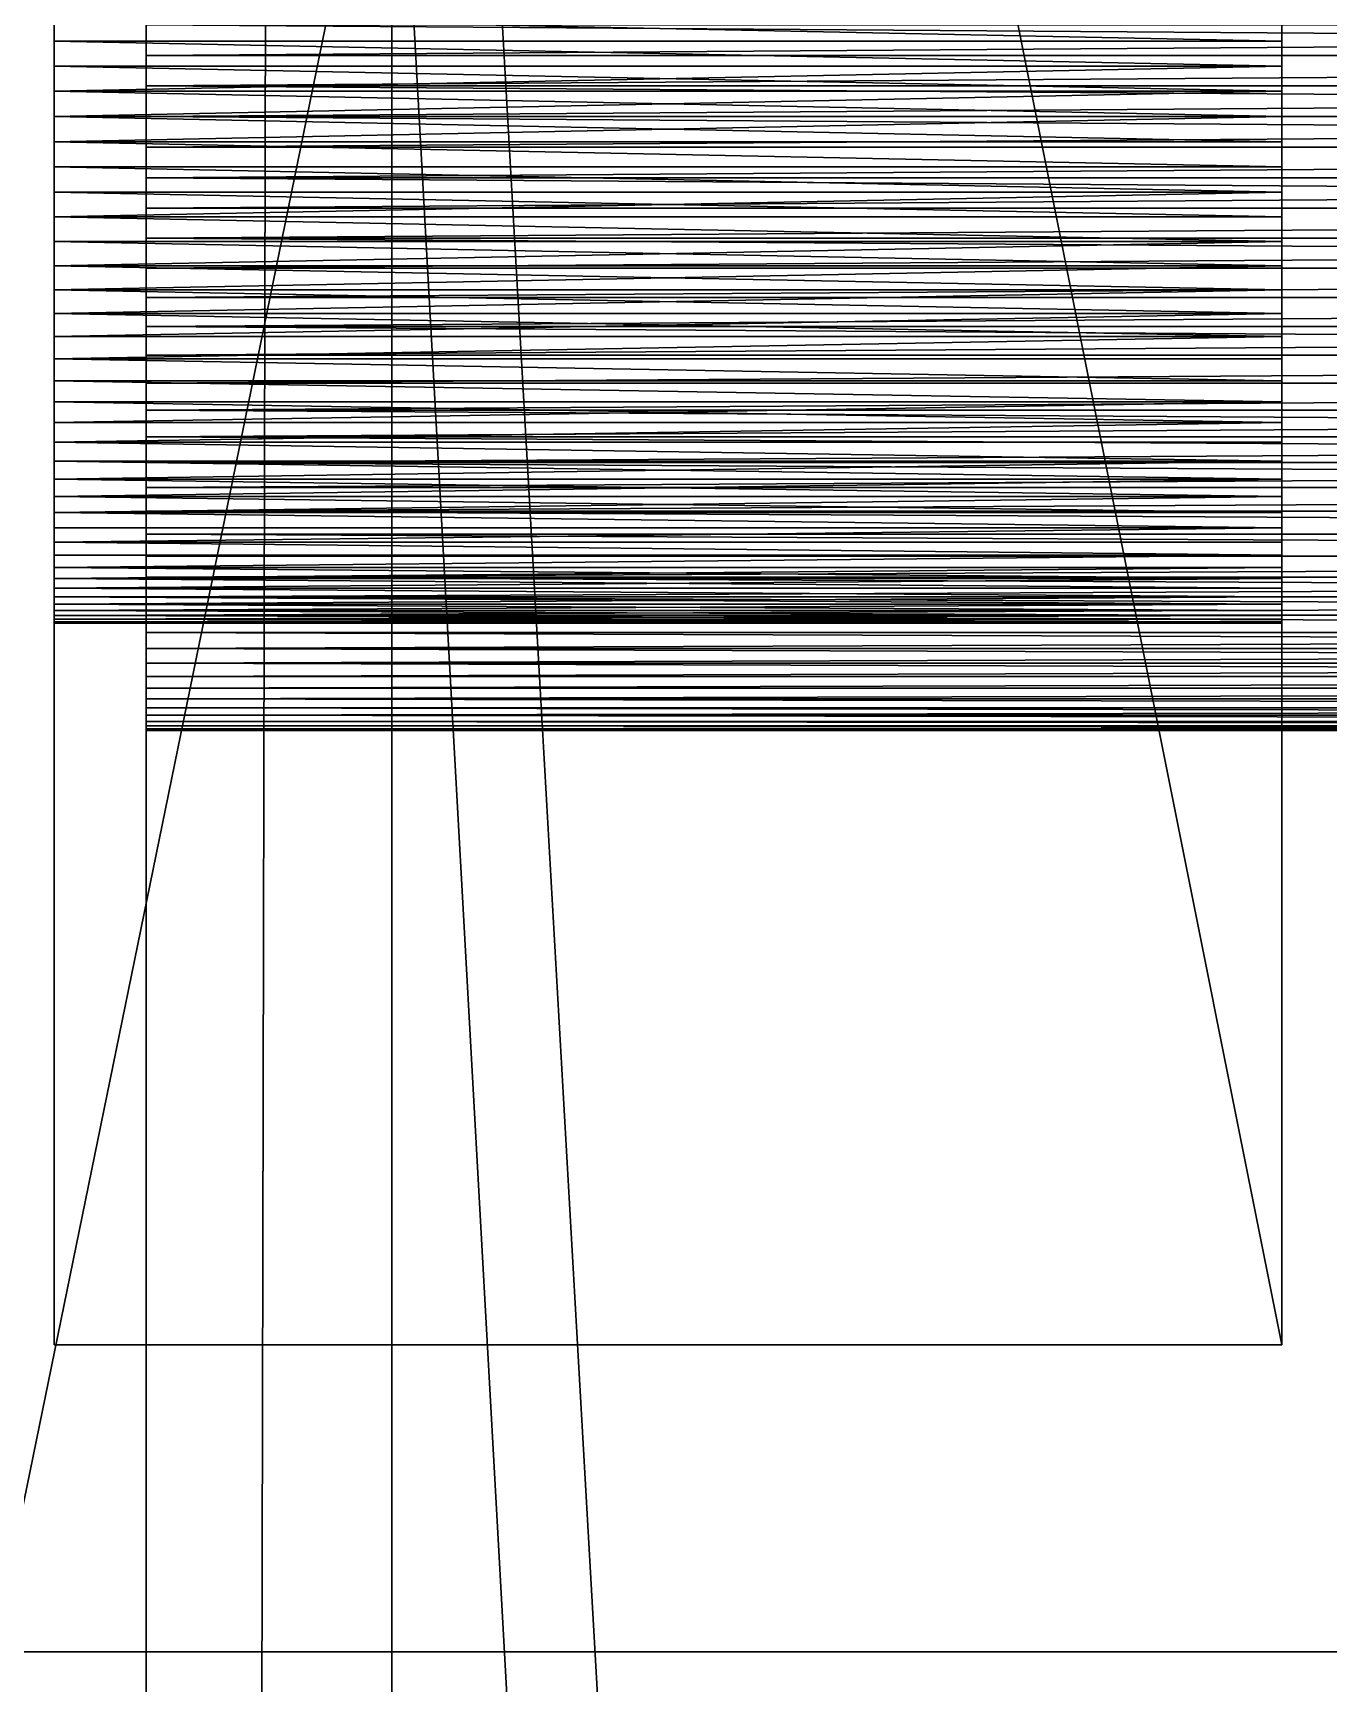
# Model space of a CAD drawing. Header units: millimetres. Extents: x 0 to 520, y -2 to 382.
# Drawn here: x 9.63 to 13.85, y 178.9 to 184.27 of the extents above; entities that cross this region are included whole.
import ezdxf

# ---------------------------------------------------------------- set-up
doc = ezdxf.new("R2010")
doc.units = ezdxf.units.MM

msp = doc.modelspace()

# ---------------------------------------------------------------- linework, layer by layer
at = {"layer": 'BRASS', "color": 52}
for points in [[(0, 380, 98), (10, 10, 98), (10, 370, 98)], [(0, 380, 98), (0, 0, 98), (10, 10, 98)], [(20.5, 20.5, 90), (0, 380, 90), (20.5, 359.5, 90)], [(0, 0, 90), (0, 380, 90), (20.5, 20.5, 90)], [(10, 10, 98), (10, 10, 102.2), (10, 370, 98)], [(10, 370, 98), (10, 10, 102.2), (10, 370, 102.2)], [(10, 370, 102.2), (10, 10, 102.2), (10.8, 369.2, 102.2)], [(10.8, 369.2, 102.2), (10, 10, 102.2), (10.8, 10.8, 102.2)], [(10.8, 10.8, 102.2), (10.8, 10.8, 103), (10.8, 369.2, 102.2)], [(10.8, 369.2, 102.2), (10.8, 10.8, 103), (10.8, 369.2, 103)], [(509.2, 369.2, 103), (10.8, 369.2, 103), (10.8, 10.8, 103)], [(509.2, 369.2, 103), (10.8, 10.8, 103), (509.2, 10.8, 103)], [(9.7, 200, 69), (9.7, 180, 69), (9.7, 195.6731, 70.3827)], [(9.7, 195.1396, 73.4079), (9.7, 180, 85), (9.7, 200, 85)], [(9.7, 200, 85), (9.7, 180, 85), (13.7, 180, 85)], [(13.7, 200, 85), (9.7, 200, 85), (13.7, 180, 85)], [(9.7, 180, 69), (9.7, 200, 69), (13.7, 180, 69)], [(9.7, 200, 69), (13.7, 200, 69), (13.7, 180, 69)], [(13.7, 180, 69), (13.7, 200, 69), (13.7, 195.6731, 70.3827)], [(13.7, 180, 85), (13.7, 195.1396, 73.4079), (13.7, 200, 85)], [(9.7, 195.6731, 70.3827), (9.7, 180, 69), (9.7, 184.3269, 70.3827)], [(13.7, 180, 69), (13.7, 195.6731, 70.3827), (13.7, 184.3269, 70.3827)], [(9.7, 184.8604, 73.4079), (9.7, 180, 85), (9.7, 195.1396, 73.4079)], [(13.7, 180, 85), (13.7, 184.8604, 73.4079), (13.7, 195.1396, 73.4079)], [(9.7, 184.7891, 73.4491), (9.7, 180, 85), (9.7, 184.8604, 73.4079)], [(13.7, 180, 85), (13.7, 184.7891, 73.4491), (13.7, 184.8604, 73.4079)], [(9.7, 184.7159, 73.4866), (9.7, 180, 85), (9.7, 184.7891, 73.4491)], [(13.7, 180, 85), (13.7, 184.7159, 73.4866), (13.7, 184.7891, 73.4491)], [(9.7, 184.6409, 73.5204), (9.7, 180, 85), (9.7, 184.7159, 73.4866)], [(13.7, 180, 85), (13.7, 184.6409, 73.5204), (13.7, 184.7159, 73.4866)], [(9.7, 184.5643, 73.5505), (9.7, 180, 85), (9.7, 184.6409, 73.5204)], [(13.7, 180, 85), (13.7, 184.5643, 73.5505), (13.7, 184.6409, 73.5204)], [(9.7, 184.4863, 73.5767), (9.7, 180, 85), (9.7, 184.5643, 73.5505)], [(13.7, 180, 85), (13.7, 184.4863, 73.5767), (13.7, 184.5643, 73.5505)], [(9.7, 184.4071, 73.599), (9.7, 180, 85), (9.7, 184.4863, 73.5767)], [(13.7, 180, 85), (13.7, 184.4071, 73.599), (13.7, 184.4863, 73.5767)], [(9.7, 184.3269, 73.6173), (9.7, 180, 85), (9.7, 184.4071, 73.599)], [(13.7, 180, 85), (13.7, 184.3269, 73.6173), (13.7, 184.4071, 73.599)], [(9.7, 184.3269, 70.3827), (9.7, 180, 69), (9.7, 184.2459, 70.3684)], [(9.7, 184.2459, 73.6316), (9.7, 180, 85), (9.7, 184.3269, 73.6173)], [(9.7, 184.2459, 70.3684), (13.7, 184.2459, 70.3684), (9.7, 184.3269, 70.3827)], [(13.7, 184.2459, 70.3684), (13.7, 184.3269, 70.3827), (9.7, 184.3269, 70.3827)], [(13.7, 184.3269, 73.6173), (13.7, 184.2459, 73.6316), (9.7, 184.3269, 73.6173)], [(9.7, 184.3269, 73.6173), (13.7, 184.2459, 73.6316), (9.7, 184.2459, 73.6316)], [(13.7, 180, 69), (13.7, 184.3269, 70.3827), (13.7, 184.2459, 70.3684)], [(13.7, 180, 85), (13.7, 184.2459, 73.6316), (13.7, 184.3269, 73.6173)], [(9.7, 184.2459, 70.3684), (9.7, 180, 69), (9.7, 184.1643, 70.3582)], [(9.7, 184.1643, 73.6418), (9.7, 180, 85), (9.7, 184.2459, 73.6316)], [(9.7, 184.1643, 70.3582), (13.7, 184.1643, 70.3582), (9.7, 184.2459, 70.3684)], [(13.7, 184.1643, 70.3582), (13.7, 184.2459, 70.3684), (9.7, 184.2459, 70.3684)], [(13.7, 184.2459, 73.6316), (13.7, 184.1643, 73.6418), (9.7, 184.2459, 73.6316)], [(9.7, 184.2459, 73.6316), (13.7, 184.1643, 73.6418), (9.7, 184.1643, 73.6418)], [(13.7, 180, 69), (13.7, 184.2459, 70.3684), (13.7, 184.1643, 70.3582)], [(13.7, 180, 85), (13.7, 184.1643, 73.6418), (13.7, 184.2459, 73.6316)], [(9.7, 184.1643, 70.3582), (9.7, 180, 69), (9.7, 184.0822, 70.3521)], [(9.7, 184.0822, 73.6479), (9.7, 180, 85), (9.7, 184.1643, 73.6418)], [(13.7, 184.0822, 70.3521), (13.7, 184.1643, 70.3582), (9.7, 184.0822, 70.3521)], [(9.7, 184.0822, 70.3521), (13.7, 184.1643, 70.3582), (9.7, 184.1643, 70.3582)], [(9.7, 184.1643, 73.6418), (13.7, 184.0822, 73.6479), (9.7, 184.0822, 73.6479)], [(13.7, 184.1643, 73.6418), (13.7, 184.0822, 73.6479), (9.7, 184.1643, 73.6418)], [(13.7, 180, 69), (13.7, 184.1643, 70.3582), (13.7, 184.0822, 70.3521)], [(13.7, 180, 85), (13.7, 184.0822, 73.6479), (13.7, 184.1643, 73.6418)], [(9.7, 184.0822, 70.3521), (9.7, 180, 69), (9.7, 184, 70.35)], [(9.7, 184, 73.65), (9.7, 180, 85), (9.7, 184.0822, 73.6479)], [(13.7, 184, 70.35), (13.7, 184.0822, 70.3521), (9.7, 184, 70.35)], [(9.7, 184, 70.35), (13.7, 184.0822, 70.3521), (9.7, 184.0822, 70.3521)], [(9.7, 184.0822, 73.6479), (13.7, 184, 73.65), (9.7, 184, 73.65)], [(13.7, 184.0822, 73.6479), (13.7, 184, 73.65), (9.7, 184.0822, 73.6479)], [(13.7, 180, 69), (13.7, 184.0822, 70.3521), (13.7, 184, 70.35)], [(13.7, 180, 85), (13.7, 184, 73.65), (13.7, 184.0822, 73.6479)], [(9.7, 184, 70.35), (9.7, 180, 69), (9.7, 183.9178, 70.3521)], [(9.7, 183.9178, 73.6479), (9.7, 180, 85), (9.7, 184, 73.65)], [(13.7, 184, 73.65), (13.7, 183.9178, 73.6479), (9.7, 184, 73.65)], [(9.7, 184, 73.65), (13.7, 183.9178, 73.6479), (9.7, 183.9178, 73.6479)], [(13.7, 183.9178, 70.3521), (13.7, 184, 70.35), (9.7, 183.9178, 70.3521)], [(9.7, 183.9178, 70.3521), (13.7, 184, 70.35), (9.7, 184, 70.35)], [(13.7, 180, 69), (13.7, 184, 70.35), (13.7, 183.9178, 70.3521)], [(13.7, 180, 85), (13.7, 183.9178, 73.6479), (13.7, 184, 73.65)], [(9.7, 183.9178, 70.3521), (9.7, 180, 69), (9.7, 183.8357, 70.3582)], [(9.7, 183.8357, 73.6418), (9.7, 180, 85), (9.7, 183.9178, 73.6479)], [(9.7, 183.9178, 73.6479), (13.7, 183.8357, 73.6418), (9.7, 183.8357, 73.6418)], [(13.7, 183.9178, 73.6479), (13.7, 183.8357, 73.6418), (9.7, 183.9178, 73.6479)], [(9.7, 183.8357, 70.3582), (13.7, 183.8357, 70.3582), (9.7, 183.9178, 70.3521)], [(13.7, 183.8357, 70.3582), (13.7, 183.9178, 70.3521), (9.7, 183.9178, 70.3521)], [(13.7, 180, 69), (13.7, 183.9178, 70.3521), (13.7, 183.8357, 70.3582)], [(13.7, 180, 85), (13.7, 183.8357, 73.6418), (13.7, 183.9178, 73.6479)], [(9.7, 183.8357, 70.3582), (9.7, 180, 69), (9.7, 183.7541, 70.3684)], [(9.7, 183.7541, 73.6316), (9.7, 180, 85), (9.7, 183.8357, 73.6418)], [(9.7, 183.8357, 73.6418), (13.7, 183.7541, 73.6316), (9.7, 183.7541, 73.6316)], [(13.7, 183.8357, 73.6418), (13.7, 183.7541, 73.6316), (9.7, 183.8357, 73.6418)], [(9.7, 183.7541, 70.3684), (13.7, 183.7541, 70.3684), (9.7, 183.8357, 70.3582)], [(13.7, 183.7541, 70.3684), (13.7, 183.8357, 70.3582), (9.7, 183.8357, 70.3582)], [(13.7, 180, 69), (13.7, 183.8357, 70.3582), (13.7, 183.7541, 70.3684)], [(13.7, 180, 85), (13.7, 183.7541, 73.6316), (13.7, 183.8357, 73.6418)], [(9.7, 183.7541, 70.3684), (9.7, 180, 69), (9.7, 183.6731, 70.3827)], [(9.7, 183.6731, 73.6173), (9.7, 180, 85), (9.7, 183.7541, 73.6316)], [(9.7, 183.7541, 73.6316), (13.7, 183.6731, 73.6173), (9.7, 183.6731, 73.6173)], [(13.7, 183.7541, 73.6316), (13.7, 183.6731, 73.6173), (9.7, 183.7541, 73.6316)], [(9.7, 183.6731, 70.3827), (13.7, 183.7541, 70.3684), (9.7, 183.7541, 70.3684)], [(13.7, 183.6731, 70.3827), (13.7, 183.7541, 70.3684), (9.7, 183.6731, 70.3827)], [(13.7, 180, 69), (13.7, 183.7541, 70.3684), (13.7, 183.6731, 70.3827)], [(13.7, 180, 85), (13.7, 183.6731, 73.6173), (13.7, 183.7541, 73.6316)], [(9.7, 183.6731, 70.3827), (9.7, 180, 69), (9.7, 183.5929, 70.401)], [(9.7, 183.5929, 73.599), (9.7, 180, 85), (9.7, 183.6731, 73.6173)], [(9.7, 183.6731, 73.6173), (13.7, 183.5929, 73.599), (9.7, 183.5929, 73.599)], [(13.7, 183.6731, 73.6173), (13.7, 183.5929, 73.599), (9.7, 183.6731, 73.6173)], [(9.7, 183.5929, 70.401), (13.7, 183.5929, 70.401), (9.7, 183.6731, 70.3827)], [(13.7, 183.5929, 70.401), (13.7, 183.6731, 70.3827), (9.7, 183.6731, 70.3827)], [(13.7, 180, 69), (13.7, 183.6731, 70.3827), (13.7, 183.5929, 70.401)], [(13.7, 180, 85), (13.7, 183.5929, 73.599), (13.7, 183.6731, 73.6173)], [(9.7, 183.5929, 70.401), (9.7, 180, 69), (9.7, 183.5137, 70.4233)], [(9.7, 183.5137, 73.5767), (9.7, 180, 85), (9.7, 183.5929, 73.599)], [(9.7, 183.5929, 73.599), (13.7, 183.5137, 73.5767), (9.7, 183.5137, 73.5767)], [(13.7, 183.5929, 73.599), (13.7, 183.5137, 73.5767), (9.7, 183.5929, 73.599)], [(9.7, 183.5137, 70.4233), (13.7, 183.5929, 70.401), (9.7, 183.5929, 70.401)], [(13.7, 183.5137, 70.4233), (13.7, 183.5929, 70.401), (9.7, 183.5137, 70.4233)], [(13.7, 180, 69), (13.7, 183.5929, 70.401), (13.7, 183.5137, 70.4233)], [(13.7, 180, 85), (13.7, 183.5137, 73.5767), (13.7, 183.5929, 73.599)], [(9.7, 183.5137, 70.4233), (9.7, 180, 69), (9.7, 183.4357, 70.4495)], [(9.7, 183.4357, 73.5505), (9.7, 180, 85), (9.7, 183.5137, 73.5767)], [(9.7, 183.5137, 73.5767), (13.7, 183.4357, 73.5505), (9.7, 183.4357, 73.5505)], [(13.7, 183.5137, 73.5767), (13.7, 183.4357, 73.5505), (9.7, 183.5137, 73.5767)], [(13.7, 183.4357, 70.4495), (13.7, 183.5137, 70.4233), (9.7, 183.4357, 70.4495)], [(9.7, 183.4357, 70.4495), (13.7, 183.5137, 70.4233), (9.7, 183.5137, 70.4233)], [(13.7, 180, 69), (13.7, 183.5137, 70.4233), (13.7, 183.4357, 70.4495)], [(13.7, 180, 85), (13.7, 183.4357, 73.5505), (13.7, 183.5137, 73.5767)], [(9.7, 183.4357, 70.4495), (9.7, 180, 69), (9.7, 183.3591, 70.4796)], [(9.7, 183.3591, 73.5204), (9.7, 180, 85), (9.7, 183.4357, 73.5505)], [(9.7, 183.4357, 73.5505), (13.7, 183.3591, 73.5204), (9.7, 183.3591, 73.5204)], [(13.7, 183.4357, 73.5505), (13.7, 183.3591, 73.5204), (9.7, 183.4357, 73.5505)], [(13.7, 183.3591, 70.4796), (13.7, 183.4357, 70.4495), (9.7, 183.3591, 70.4796)], [(9.7, 183.3591, 70.4796), (13.7, 183.4357, 70.4495), (9.7, 183.4357, 70.4495)], [(13.7, 180, 69), (13.7, 183.4357, 70.4495), (13.7, 183.3591, 70.4796)], [(13.7, 180, 85), (13.7, 183.3591, 73.5204), (13.7, 183.4357, 73.5505)], [(9.7, 183.3591, 70.4796), (9.7, 180, 69), (9.7, 183.2841, 70.5134)], [(9.7, 183.2841, 73.4866), (9.7, 180, 85), (9.7, 183.3591, 73.5204)], [(9.7, 183.3591, 73.5204), (13.7, 183.2841, 73.4866), (9.7, 183.2841, 73.4866)], [(13.7, 183.3591, 73.5204), (13.7, 183.2841, 73.4866), (9.7, 183.3591, 73.5204)], [(13.7, 183.2841, 70.5134), (13.7, 183.3591, 70.4796), (9.7, 183.2841, 70.5134)], [(9.7, 183.2841, 70.5134), (13.7, 183.3591, 70.4796), (9.7, 183.3591, 70.4796)], [(13.7, 180, 69), (13.7, 183.3591, 70.4796), (13.7, 183.2841, 70.5134)], [(13.7, 180, 85), (13.7, 183.2841, 73.4866), (13.7, 183.3591, 73.5204)], [(9.7, 183.2841, 70.5134), (9.7, 180, 69), (9.7, 183.2109, 70.5509)], [(9.7, 183.2109, 73.4491), (9.7, 180, 85), (9.7, 183.2841, 73.4866)], [(9.7, 183.2841, 73.4866), (13.7, 183.2841, 73.4866), (9.7, 183.2109, 73.4491)], [(13.7, 183.2841, 73.4866), (13.7, 183.2109, 73.4491), (9.7, 183.2109, 73.4491)], [(13.7, 183.2109, 70.5509), (13.7, 183.2841, 70.5134), (9.7, 183.2109, 70.5509)], [(9.7, 183.2109, 70.5509), (13.7, 183.2841, 70.5134), (9.7, 183.2841, 70.5134)], [(13.7, 180, 69), (13.7, 183.2841, 70.5134), (13.7, 183.2109, 70.5509)], [(13.7, 180, 85), (13.7, 183.2109, 73.4491), (13.7, 183.2841, 73.4866)], [(9.7, 183.2109, 70.5509), (9.7, 180, 69), (9.7, 183.1396, 70.5921)], [(9.7, 183.1396, 73.4079), (9.7, 180, 85), (9.7, 183.2109, 73.4491)], [(13.7, 183.2109, 73.4491), (13.7, 183.1396, 73.4079), (9.7, 183.2109, 73.4491)], [(9.7, 183.2109, 73.4491), (13.7, 183.1396, 73.4079), (9.7, 183.1396, 73.4079)], [(9.7, 183.1396, 70.5921), (13.7, 183.1396, 70.5921), (9.7, 183.2109, 70.5509)], [(13.7, 183.1396, 70.5921), (13.7, 183.2109, 70.5509), (9.7, 183.2109, 70.5509)], [(13.7, 180, 69), (13.7, 183.2109, 70.5509), (13.7, 183.1396, 70.5921)], [(13.7, 180, 85), (13.7, 183.1396, 73.4079), (13.7, 183.2109, 73.4491)], [(9.7, 183.1396, 70.5921), (9.7, 180, 69), (9.7, 183.0705, 70.6367)], [(9.7, 183.0705, 73.3633), (9.7, 180, 85), (9.7, 183.1396, 73.4079)], [(13.7, 183.1396, 73.4079), (13.7, 183.0705, 73.3633), (9.7, 183.1396, 73.4079)], [(9.7, 183.1396, 73.4079), (13.7, 183.0705, 73.3633), (9.7, 183.0705, 73.3633)], [(9.7, 183.0705, 70.6367), (13.7, 183.0705, 70.6367), (9.7, 183.1396, 70.5921)], [(13.7, 183.0705, 70.6367), (13.7, 183.1396, 70.5921), (9.7, 183.1396, 70.5921)], [(13.7, 180, 69), (13.7, 183.1396, 70.5921), (13.7, 183.0705, 70.6367)], [(13.7, 180, 85), (13.7, 183.0705, 73.3633), (13.7, 183.1396, 73.4079)], [(9.7, 183.0705, 70.6367), (9.7, 180, 69), (9.7, 183.0037, 70.6847)], [(9.7, 183.0037, 73.3153), (9.7, 180, 85), (9.7, 183.0705, 73.3633)], [(13.7, 183.0705, 73.3633), (13.7, 183.0037, 73.3153), (9.7, 183.0705, 73.3633)], [(9.7, 183.0705, 73.3633), (13.7, 183.0037, 73.3153), (9.7, 183.0037, 73.3153)], [(13.7, 183.0037, 70.6847), (13.7, 183.0705, 70.6367), (9.7, 183.0037, 70.6847)], [(9.7, 183.0037, 70.6847), (13.7, 183.0705, 70.6367), (9.7, 183.0705, 70.6367)], [(13.7, 180, 69), (13.7, 183.0705, 70.6367), (13.7, 183.0037, 70.6847)], [(13.7, 180, 85), (13.7, 183.0037, 73.3153), (13.7, 183.0705, 73.3633)], [(9.7, 183.0037, 70.6847), (9.7, 180, 69), (9.7, 182.9394, 70.736)], [(9.7, 182.9394, 73.264), (9.7, 180, 85), (9.7, 183.0037, 73.3153)], [(9.7, 183.0037, 73.3153), (13.7, 183.0037, 73.3153), (9.7, 182.9394, 73.264)], [(13.7, 183.0037, 73.3153), (13.7, 182.9394, 73.264), (9.7, 182.9394, 73.264)], [(13.7, 182.9394, 70.736), (13.7, 183.0037, 70.6847), (9.7, 182.9394, 70.736)], [(9.7, 182.9394, 70.736), (13.7, 183.0037, 70.6847), (9.7, 183.0037, 70.6847)], [(13.7, 180, 69), (13.7, 183.0037, 70.6847), (13.7, 182.9394, 70.736)], [(13.7, 180, 85), (13.7, 182.9394, 73.264), (13.7, 183.0037, 73.3153)], [(9.7, 182.9394, 70.736), (9.7, 180, 69), (9.7, 182.8777, 70.7905)], [(9.7, 182.8777, 73.2095), (9.7, 180, 85), (9.7, 182.9394, 73.264)], [(13.7, 182.9394, 73.264), (13.7, 182.8777, 73.2095), (9.7, 182.9394, 73.264)], [(9.7, 182.9394, 73.264), (13.7, 182.8777, 73.2095), (9.7, 182.8777, 73.2095)], [(9.7, 182.8777, 70.7905), (13.7, 182.8777, 70.7905), (9.7, 182.9394, 70.736)], [(13.7, 182.8777, 70.7905), (13.7, 182.9394, 70.736), (9.7, 182.9394, 70.736)], [(13.7, 180, 69), (13.7, 182.9394, 70.736), (13.7, 182.8777, 70.7905)], [(13.7, 180, 85), (13.7, 182.8777, 73.2095), (13.7, 182.9394, 73.264)], [(9.7, 182.8777, 70.7905), (9.7, 180, 69), (9.7, 182.8188, 70.8479)], [(9.7, 182.8188, 73.1521), (9.7, 180, 85), (9.7, 182.8777, 73.2095)], [(13.7, 182.8777, 73.2095), (13.7, 182.8188, 73.1521), (9.7, 182.8777, 73.2095)], [(9.7, 182.8777, 73.2095), (13.7, 182.8188, 73.1521), (9.7, 182.8188, 73.1521)], [(13.7, 182.8188, 70.8479), (13.7, 182.8777, 70.7905), (9.7, 182.8188, 70.8479)], [(9.7, 182.8188, 70.8479), (13.7, 182.8777, 70.7905), (9.7, 182.8777, 70.7905)], [(13.7, 180, 69), (13.7, 182.8777, 70.7905), (13.7, 182.8188, 70.8479)], [(13.7, 180, 85), (13.7, 182.8188, 73.1521), (13.7, 182.8777, 73.2095)], [(9.7, 182.8188, 70.8479), (9.7, 180, 69), (9.7, 182.7629, 70.9082)], [(9.7, 182.7629, 73.0918), (9.7, 180, 85), (9.7, 182.8188, 73.1521)], [(13.7, 182.8188, 73.1521), (13.7, 182.7629, 73.0918), (9.7, 182.8188, 73.1521)], [(9.7, 182.8188, 73.1521), (13.7, 182.7629, 73.0918), (9.7, 182.7629, 73.0918)], [(13.7, 182.7629, 70.9082), (13.7, 182.8188, 70.8479), (9.7, 182.7629, 70.9082)], [(9.7, 182.7629, 70.9082), (13.7, 182.8188, 70.8479), (9.7, 182.8188, 70.8479)], [(13.7, 180, 69), (13.7, 182.8188, 70.8479), (13.7, 182.7629, 70.9082)], [(13.7, 180, 85), (13.7, 182.7629, 73.0918), (13.7, 182.8188, 73.1521)], [(9.7, 182.7629, 70.9082), (9.7, 180, 69), (9.7, 182.71, 70.9712)], [(9.7, 182.71, 73.0288), (9.7, 180, 85), (9.7, 182.7629, 73.0918)], [(9.7, 182.7629, 73.0918), (13.7, 182.7629, 73.0918), (9.7, 182.71, 73.0288)], [(13.7, 182.7629, 73.0918), (13.7, 182.71, 73.0288), (9.7, 182.71, 73.0288)], [(9.7, 182.71, 70.9712), (13.7, 182.71, 70.9712), (9.7, 182.7629, 70.9082)], [(13.7, 182.71, 70.9712), (13.7, 182.7629, 70.9082), (9.7, 182.7629, 70.9082)], [(13.7, 180, 69), (13.7, 182.7629, 70.9082), (13.7, 182.71, 70.9712)], [(13.7, 180, 85), (13.7, 182.71, 73.0288), (13.7, 182.7629, 73.0918)], [(9.7, 182.71, 70.9712), (9.7, 180, 69), (9.7, 182.6603, 71.0368)], [(9.7, 182.6603, 72.9632), (9.7, 180, 85), (9.7, 182.71, 73.0288)], [(13.7, 182.71, 73.0288), (13.7, 182.6603, 72.9632), (9.7, 182.71, 73.0288)], [(9.7, 182.71, 73.0288), (13.7, 182.6603, 72.9632), (9.7, 182.6603, 72.9632)], [(9.7, 182.6603, 71.0368), (13.7, 182.6603, 71.0368), (9.7, 182.71, 70.9712)], [(13.7, 182.6603, 71.0368), (13.7, 182.71, 70.9712), (9.7, 182.71, 70.9712)], [(13.7, 180, 69), (13.7, 182.71, 70.9712), (13.7, 182.6603, 71.0368)], [(13.7, 180, 85), (13.7, 182.6603, 72.9632), (13.7, 182.71, 73.0288)], [(9.7, 182.6603, 71.0368), (9.7, 180, 69), (9.7, 182.614, 71.1048)], [(9.7, 182.614, 72.8952), (9.7, 180, 85), (9.7, 182.6603, 72.9632)], [(9.7, 182.6603, 72.9632), (13.7, 182.6603, 72.9632), (9.7, 182.614, 72.8952)], [(13.7, 182.6603, 72.9632), (13.7, 182.614, 72.8952), (9.7, 182.614, 72.8952)], [(13.7, 182.614, 71.1048), (13.7, 182.6603, 71.0368), (9.7, 182.614, 71.1048)], [(9.7, 182.614, 71.1048), (13.7, 182.6603, 71.0368), (9.7, 182.6603, 71.0368)], [(13.7, 180, 69), (13.7, 182.6603, 71.0368), (13.7, 182.614, 71.1048)], [(13.7, 180, 85), (13.7, 182.614, 72.8952), (13.7, 182.6603, 72.9632)], [(9.7, 182.614, 71.1048), (9.7, 180, 69), (9.7, 182.5711, 71.175)], [(9.7, 182.5711, 72.825), (9.7, 180, 85), (9.7, 182.614, 72.8952)], [(13.7, 182.614, 72.8952), (13.7, 182.5711, 72.825), (9.7, 182.614, 72.8952)], [(9.7, 182.614, 72.8952), (13.7, 182.5711, 72.825), (9.7, 182.5711, 72.825)], [(9.7, 182.5711, 71.175), (13.7, 182.5711, 71.175), (9.7, 182.614, 71.1048)], [(13.7, 182.5711, 71.175), (13.7, 182.614, 71.1048), (9.7, 182.614, 71.1048)], [(13.7, 180, 69), (13.7, 182.614, 71.1048), (13.7, 182.5711, 71.175)], [(13.7, 180, 85), (13.7, 182.5711, 72.825), (13.7, 182.614, 72.8952)], [(9.7, 182.5711, 71.175), (9.7, 180, 69), (9.7, 182.5317, 71.2473)], [(9.7, 182.5317, 72.7527), (9.7, 180, 85), (9.7, 182.5711, 72.825)], [(9.7, 182.5711, 72.825), (13.7, 182.5711, 72.825), (9.7, 182.5317, 72.7527)], [(13.7, 182.5711, 72.825), (13.7, 182.5317, 72.7527), (9.7, 182.5317, 72.7527)], [(13.7, 182.5317, 71.2473), (13.7, 182.5711, 71.175), (9.7, 182.5317, 71.2473)], [(9.7, 182.5317, 71.2473), (13.7, 182.5711, 71.175), (9.7, 182.5711, 71.175)], [(9.7, 182.5317, 71.2473), (9.7, 180, 69), (9.7, 182.496, 71.3214)], [(9.7, 182.496, 72.6786), (9.7, 180, 85), (9.7, 182.5317, 72.7527)], [(9.7, 182.5317, 72.7527), (13.7, 182.496, 72.6786), (9.7, 182.496, 72.6786)], [(13.7, 182.5317, 72.7527), (13.7, 182.496, 72.6786), (9.7, 182.5317, 72.7527)], [(13.7, 182.496, 71.3214), (13.7, 182.5317, 71.2473), (9.7, 182.496, 71.3214)], [(9.7, 182.496, 71.3214), (13.7, 182.5317, 71.2473), (9.7, 182.5317, 71.2473)], [(13.7, 180, 69), (13.7, 182.5711, 71.175), (13.7, 182.5317, 71.2473)], [(13.7, 180, 85), (13.7, 182.5317, 72.7527), (13.7, 182.5711, 72.825)], [(13.7, 180, 69), (13.7, 182.5317, 71.2473), (13.7, 182.496, 71.3214)], [(13.7, 180, 85), (13.7, 182.496, 72.6786), (13.7, 182.5317, 72.7527)], [(9.7, 182.496, 71.3214), (9.7, 180, 69), (9.7, 182.4641, 71.3972)], [(9.7, 180, 69), (9.7, 182.496, 72.6786), (9.7, 182.4641, 72.6028)], [(9.7, 180, 69), (9.7, 180, 85), (9.7, 182.496, 72.6786)], [(9.7, 182.496, 72.6786), (13.7, 182.4641, 72.6028), (9.7, 182.4641, 72.6028)], [(13.7, 182.496, 72.6786), (13.7, 182.4641, 72.6028), (9.7, 182.496, 72.6786)], [(13.7, 182.4641, 71.3972), (13.7, 182.496, 71.3214), (9.7, 182.4641, 71.3972)], [(9.7, 182.4641, 71.3972), (13.7, 182.496, 71.3214), (9.7, 182.496, 71.3214)], [(13.7, 180, 69), (13.7, 182.496, 71.3214), (13.7, 182.4641, 71.3972)], [(13.7, 182.496, 72.6786), (13.7, 180, 69), (13.7, 182.4641, 72.6028)], [(13.7, 180, 85), (13.7, 180, 69), (13.7, 182.496, 72.6786)], [(9.7, 180, 69), (9.7, 182.4359, 71.4745), (9.7, 182.4641, 71.3972)], [(9.7, 180, 69), (9.7, 182.4641, 72.6028), (9.7, 182.4359, 72.5255)], [(9.7, 182.4641, 72.6028), (13.7, 182.4359, 72.5255), (9.7, 182.4359, 72.5255)], [(13.7, 182.4641, 72.6028), (13.7, 182.4359, 72.5255), (9.7, 182.4641, 72.6028)], [(9.7, 182.4359, 71.4745), (13.7, 182.4359, 71.4745), (9.7, 182.4641, 71.3972)], [(13.7, 182.4359, 71.4745), (13.7, 182.4641, 71.3972), (9.7, 182.4641, 71.3972)], [(9.7, 180, 69), (9.7, 182.4117, 71.5531), (9.7, 182.4359, 71.4745)], [(9.7, 180, 69), (9.7, 182.4359, 72.5255), (9.7, 182.4117, 72.4469)], [(9.7, 182.4359, 72.5255), (13.7, 182.4117, 72.4469), (9.7, 182.4117, 72.4469)], [(13.7, 182.4359, 72.5255), (13.7, 182.4117, 72.4469), (9.7, 182.4359, 72.5255)], [(13.7, 182.4117, 71.5531), (13.7, 182.4359, 71.4745), (9.7, 182.4117, 71.5531)], [(9.7, 182.4117, 71.5531), (13.7, 182.4359, 71.4745), (9.7, 182.4359, 71.4745)], [(13.7, 182.4359, 71.4745), (13.7, 180, 69), (13.7, 182.4641, 71.3972)], [(13.7, 182.4641, 72.6028), (13.7, 180, 69), (13.7, 182.4359, 72.5255)], [(13.7, 182.4117, 71.5531), (13.7, 180, 69), (13.7, 182.4359, 71.4745)], [(13.7, 182.4359, 72.5255), (13.7, 180, 69), (13.7, 182.4117, 72.4469)], [(9.7, 180, 69), (9.7, 182.3914, 71.6328), (9.7, 182.4117, 71.5531)], [(9.7, 180, 69), (9.7, 182.4117, 72.4469), (9.7, 182.3914, 72.3672)], [(9.7, 182.4117, 72.4469), (13.7, 182.3914, 72.3672), (9.7, 182.3914, 72.3672)], [(13.7, 182.4117, 72.4469), (13.7, 182.3914, 72.3672), (9.7, 182.4117, 72.4469)], [(13.7, 182.3914, 71.6328), (13.7, 182.4117, 71.5531), (9.7, 182.3914, 71.6328)], [(9.7, 182.3914, 71.6328), (13.7, 182.4117, 71.5531), (9.7, 182.4117, 71.5531)], [(9.7, 180, 69), (9.7, 182.3751, 71.7135), (9.7, 182.3914, 71.6328)], [(9.7, 180, 69), (9.7, 182.3914, 72.3672), (9.7, 182.3751, 72.2865)], [(9.7, 182.3914, 72.3672), (13.7, 182.3751, 72.2865), (9.7, 182.3751, 72.2865)], [(13.7, 182.3914, 72.3672), (13.7, 182.3751, 72.2865), (9.7, 182.3914, 72.3672)], [(9.7, 182.3751, 71.7135), (13.7, 182.3751, 71.7135), (9.7, 182.3914, 71.6328)], [(13.7, 182.3751, 71.7135), (13.7, 182.3914, 71.6328), (9.7, 182.3914, 71.6328)], [(9.7, 180, 69), (9.7, 182.3628, 71.7948), (9.7, 182.3751, 71.7135)], [(9.7, 180, 69), (9.7, 182.3751, 72.2865), (9.7, 182.3628, 72.2052)], [(9.7, 182.3751, 72.2865), (13.7, 182.3628, 72.2052), (9.7, 182.3628, 72.2052)], [(13.7, 182.3751, 72.2865), (13.7, 182.3628, 72.2052), (9.7, 182.3751, 72.2865)], [(9.7, 182.3628, 71.7948), (13.7, 182.3751, 71.7135), (9.7, 182.3751, 71.7135)], [(13.7, 182.3628, 71.7948), (13.7, 182.3751, 71.7135), (9.7, 182.3628, 71.7948)], [(13.7, 182.3914, 71.6328), (13.7, 180, 69), (13.7, 182.4117, 71.5531)], [(13.7, 182.4117, 72.4469), (13.7, 180, 69), (13.7, 182.3914, 72.3672)], [(13.7, 182.3751, 71.7135), (13.7, 180, 69), (13.7, 182.3914, 71.6328)], [(13.7, 182.3914, 72.3672), (13.7, 180, 69), (13.7, 182.3751, 72.2865)], [(13.7, 182.3628, 71.7948), (13.7, 180, 69), (13.7, 182.3751, 71.7135)], [(13.7, 182.3751, 72.2865), (13.7, 180, 69), (13.7, 182.3628, 72.2052)], [(9.7, 180, 69), (9.7, 182.3546, 71.8767), (9.7, 182.3628, 71.7948)], [(9.7, 180, 69), (9.7, 182.3628, 72.2052), (9.7, 182.3546, 72.1233)], [(9.7, 182.3628, 72.2052), (13.7, 182.3546, 72.1233), (9.7, 182.3546, 72.1233)], [(13.7, 182.3628, 72.2052), (13.7, 182.3546, 72.1233), (9.7, 182.3628, 72.2052)], [(9.7, 182.3546, 71.8767), (13.7, 182.3628, 71.7948), (9.7, 182.3628, 71.7948)], [(13.7, 182.3546, 71.8767), (13.7, 182.3628, 71.7948), (9.7, 182.3546, 71.8767)], [(9.7, 180, 69), (9.7, 182.3505, 71.9589), (9.7, 182.3546, 71.8767)], [(9.7, 180, 69), (9.7, 182.3546, 72.1233), (9.7, 182.3505, 72.0411)], [(9.7, 182.3546, 72.1233), (13.7, 182.3505, 72.0411), (9.7, 182.3505, 72.0411)], [(13.7, 182.3546, 72.1233), (13.7, 182.3505, 72.0411), (9.7, 182.3546, 72.1233)], [(9.7, 182.3505, 71.9589), (13.7, 182.3505, 71.9589), (9.7, 182.3546, 71.8767)], [(13.7, 182.3505, 71.9589), (13.7, 182.3546, 71.8767), (9.7, 182.3546, 71.8767)], [(9.7, 180, 69), (9.7, 182.3505, 72.0411), (9.7, 182.3505, 71.9589)], [(9.7, 182.3505, 72.0411), (13.7, 182.3505, 71.9589), (9.7, 182.3505, 71.9589)], [(13.7, 182.3505, 72.0411), (13.7, 182.3505, 71.9589), (9.7, 182.3505, 72.0411)], [(13.7, 182.3546, 71.8767), (13.7, 180, 69), (13.7, 182.3628, 71.7948)], [(13.7, 182.3628, 72.2052), (13.7, 180, 69), (13.7, 182.3546, 72.1233)], [(13.7, 182.3505, 71.9589), (13.7, 180, 69), (13.7, 182.3546, 71.8767)], [(13.7, 182.3546, 72.1233), (13.7, 180, 69), (13.7, 182.3505, 72.0411)], [(13.7, 182.3505, 72.0411), (13.7, 180, 69), (13.7, 182.3505, 71.9589)], [(13.7, 180, 69), (13.7, 180, 85), (9.7, 180, 69)], [(9.7, 180, 69), (13.7, 180, 85), (9.7, 180, 85)]]:
    msp.add_3dface(points, dxfattribs=at)
at = {"layer": 'STEEL', "color": 8}
for points in [[(10, 185.4317, 70.6035), (10, 184.1991, 73.9901), (10, 185.0429, 73.7066)], [(10, 184.8678, 70.1981), (10, 184.1991, 73.9901), (10, 185.4317, 70.6035)], [(10, 185.0429, 73.7066), (10, 184.1991, 73.9901), (10, 184.684, 73.8794)], [(10, 184.7769, 70.157), (10, 184.1991, 73.9901), (10, 184.8678, 70.1981)], [(10, 184.7769, 70.157), (10, 183.9003, 73.9975), (10, 184.1991, 73.9901)], [(10, 184.684, 70.1206), (10, 183.9003, 73.9975), (10, 184.7769, 70.157)], [(10, 184.684, 73.8794), (10, 184.1991, 73.9901), (10, 184.2981, 73.9777)], [(10, 184.5895, 70.0889), (10, 183.9003, 73.9975), (10, 184.684, 70.1206)], [(10, 184.5895, 70.0889), (10, 183.7019, 73.9777), (10, 183.9003, 73.9975)], [(10, 184.4935, 70.0618), (10, 183.7019, 73.9777), (10, 184.5895, 70.0889)], [(10, 184.3963, 70.0397), (10, 183.7019, 73.9777), (10, 184.4935, 70.0618)], [(10, 184.2981, 70.0223), (10, 183.7019, 73.9777), (10, 184.3963, 70.0397)], [(24, 184.2981, 70.0223), (24, 184.1991, 70.0099), (10, 184.1991, 70.0099)], [(24, 184.2981, 70.0223), (10, 184.1991, 70.0099), (10, 184.2981, 70.0223)], [(24, 184.1991, 73.9901), (10, 184.2981, 73.9777), (10, 184.1991, 73.9901)], [(24, 184.1991, 73.9901), (24, 184.2981, 73.9777), (10, 184.2981, 73.9777)], [(10, 184.1991, 70.0099), (10, 183.7019, 73.9777), (10, 184.2981, 70.0223)], [(24, 184.1991, 70.0099), (24, 184.0997, 70.0025), (10, 184.0997, 70.0025)], [(24, 184.1991, 70.0099), (10, 184.0997, 70.0025), (10, 184.1991, 70.0099)], [(24, 184.1991, 73.9901), (10, 184.1991, 73.9901), (10, 184.0997, 73.9975)], [(24, 184.0997, 73.9975), (24, 184.1991, 73.9901), (10, 184.0997, 73.9975)], [(10, 184.1991, 73.9901), (10, 184, 74), (10, 184.0997, 73.9975)], [(10, 184.1991, 73.9901), (10, 183.9003, 73.9975), (10, 184, 74)], [(10, 184.0997, 70.0025), (10, 183.7019, 73.9777), (10, 184.1991, 70.0099)], [(24, 184.0997, 70.0025), (24, 184, 70), (10, 184, 70)], [(24, 184.0997, 70.0025), (10, 184, 70), (10, 184.0997, 70.0025)], [(24, 184, 74), (10, 184.0997, 73.9975), (10, 184, 74)], [(24, 184, 74), (24, 184.0997, 73.9975), (10, 184.0997, 73.9975)], [(10, 184, 70), (10, 183.7019, 73.9777), (10, 184.0997, 70.0025)], [(24, 183.9003, 73.9975), (24, 184, 74), (10, 184, 74)], [(24, 183.9003, 73.9975), (10, 184, 74), (10, 183.9003, 73.9975)], [(24, 184, 70), (24, 183.9003, 70.0025), (10, 183.9003, 70.0025)], [(24, 184, 70), (10, 183.9003, 70.0025), (10, 184, 70)], [(10, 183.9003, 70.0025), (10, 183.4105, 70.0889), (10, 184, 70)], [(10, 184, 70), (10, 183.4105, 73.9111), (10, 183.7019, 73.9777)], [(10, 183.4105, 70.0889), (10, 183.4105, 73.9111), (10, 184, 70)], [(24, 183.9003, 73.9975), (10, 183.9003, 73.9975), (10, 183.8009, 73.9901)], [(24, 183.8009, 73.9901), (24, 183.9003, 73.9975), (10, 183.8009, 73.9901)], [(24, 183.9003, 70.0025), (24, 183.8009, 70.0099), (10, 183.8009, 70.0099)], [(24, 183.9003, 70.0025), (10, 183.8009, 70.0099), (10, 183.9003, 70.0025)], [(10, 183.8009, 70.0099), (10, 183.7019, 70.0223), (10, 183.9003, 70.0025)], [(10, 183.7019, 70.0223), (10, 183.6037, 70.0397), (10, 183.9003, 70.0025)], [(10, 183.6037, 70.0397), (10, 183.4105, 70.0889), (10, 183.9003, 70.0025)], [(10, 183.9003, 73.9975), (10, 183.7019, 73.9777), (10, 183.8009, 73.9901)], [(24, 183.8009, 73.9901), (10, 183.8009, 73.9901), (10, 183.7019, 73.9777)], [(24, 183.7019, 73.9777), (24, 183.8009, 73.9901), (10, 183.7019, 73.9777)], [(24, 183.7019, 70.0223), (10, 183.7019, 70.0223), (10, 183.8009, 70.0099)], [(24, 183.8009, 70.0099), (24, 183.7019, 70.0223), (10, 183.8009, 70.0099)], [(24, 183.7019, 73.9777), (10, 183.7019, 73.9777), (10, 183.6037, 73.9603)], [(24, 183.6037, 73.9603), (24, 183.7019, 73.9777), (10, 183.6037, 73.9603)], [(24, 183.7019, 70.0223), (10, 183.6037, 70.0397), (10, 183.7019, 70.0223)], [(24, 183.7019, 70.0223), (24, 183.6037, 70.0397), (10, 183.6037, 70.0397)], [(10, 183.7019, 73.9777), (10, 183.5065, 73.9382), (10, 183.6037, 73.9603)], [(10, 183.7019, 73.9777), (10, 183.4105, 73.9111), (10, 183.5065, 73.9382)], [(24, 183.5065, 73.9382), (10, 183.6037, 73.9603), (10, 183.5065, 73.9382)], [(24, 183.5065, 73.9382), (24, 183.6037, 73.9603), (10, 183.6037, 73.9603)], [(24, 183.6037, 70.0397), (10, 183.5065, 70.0618), (10, 183.6037, 70.0397)], [(24, 183.6037, 70.0397), (24, 183.5065, 70.0618), (10, 183.5065, 70.0618)], [(10, 183.5065, 70.0618), (10, 183.4105, 70.0889), (10, 183.6037, 70.0397)], [(24, 183.5065, 73.9382), (10, 183.5065, 73.9382), (10, 183.4105, 73.9111)], [(24, 183.4105, 73.9111), (24, 183.5065, 73.9382), (10, 183.4105, 73.9111)], [(24, 183.5065, 70.0618), (10, 183.4105, 70.0889), (10, 183.5065, 70.0618)], [(24, 183.5065, 70.0618), (24, 183.4105, 70.0889), (10, 183.4105, 70.0889)], [(24, 183.4105, 73.9111), (10, 183.4105, 73.9111), (10, 183.316, 73.8794)], [(24, 183.316, 73.8794), (24, 183.4105, 73.9111), (10, 183.316, 73.8794)], [(24, 183.4105, 70.0889), (24, 183.316, 70.1206), (10, 183.316, 70.1206)], [(24, 183.4105, 70.0889), (10, 183.316, 70.1206), (10, 183.4105, 70.0889)], [(10, 183.316, 70.1206), (10, 182.8734, 70.3475), (10, 183.4105, 70.0889)], [(10, 183.4105, 73.9111), (10, 183.1322, 73.8019), (10, 183.316, 73.8794)], [(10, 183.4105, 70.0889), (10, 182.6397, 73.4661), (10, 183.4105, 73.9111)], [(10, 182.8734, 70.3475), (10, 182.6397, 73.4661), (10, 183.4105, 70.0889)], [(10, 183.4105, 73.9111), (10, 182.6397, 73.4661), (10, 183.1322, 73.8019)], [(24, 183.2231, 73.843), (10, 183.316, 73.8794), (10, 183.2231, 73.843)], [(24, 183.2231, 73.843), (24, 183.316, 73.8794), (10, 183.316, 73.8794)], [(24, 183.316, 70.1206), (24, 183.2231, 70.157), (10, 183.2231, 70.157)], [(24, 183.316, 70.1206), (10, 183.2231, 70.157), (10, 183.316, 70.1206)], [(10, 183.2231, 70.157), (10, 183.1322, 70.1981), (10, 183.316, 70.1206)], [(10, 183.1322, 70.1981), (10, 182.8734, 70.3475), (10, 183.316, 70.1206)], [(10, 183.316, 73.8794), (10, 183.1322, 73.8019), (10, 183.2231, 73.843)], [(24, 183.2231, 73.843), (10, 183.2231, 73.843), (10, 183.1322, 73.8019)], [(24, 183.1322, 73.8019), (24, 183.2231, 73.843), (10, 183.1322, 73.8019)], [(24, 183.2231, 70.157), (24, 183.1322, 70.1981), (10, 183.1322, 70.1981)], [(24, 183.2231, 70.157), (10, 183.1322, 70.1981), (10, 183.2231, 70.157)], [(24, 183.1322, 73.8019), (10, 183.1322, 73.8019), (10, 183.0435, 73.7564)], [(24, 183.0435, 73.7564), (24, 183.1322, 73.8019), (10, 183.0435, 73.7564)], [(24, 183.1322, 70.1981), (24, 183.0435, 70.2436), (10, 183.0435, 70.2436)], [(24, 183.1322, 70.1981), (10, 183.0435, 70.2436), (10, 183.1322, 70.1981)], [(10, 183.0435, 70.2436), (10, 182.9571, 70.2934), (10, 183.1322, 70.1981)], [(10, 182.9571, 70.2934), (10, 182.8734, 70.3475), (10, 183.1322, 70.1981)], [(10, 183.1322, 73.8019), (10, 182.8734, 73.6525), (10, 183.0435, 73.7564)], [(10, 183.1322, 73.8019), (10, 182.7924, 73.5943), (10, 182.8734, 73.6525)], [(10, 183.1322, 73.8019), (10, 182.7144, 73.5321), (10, 182.7924, 73.5943)], [(10, 183.1322, 73.8019), (10, 182.6397, 73.4661), (10, 182.7144, 73.5321)], [(24, 182.9571, 73.7066), (24, 183.0435, 73.7564), (10, 183.0435, 73.7564)], [(24, 182.9571, 73.7066), (10, 183.0435, 73.7564), (10, 182.9571, 73.7066)], [(24, 183.0435, 70.2436), (24, 182.9571, 70.2934), (10, 182.9571, 70.2934)], [(24, 183.0435, 70.2436), (10, 182.9571, 70.2934), (10, 183.0435, 70.2436)], [(10, 183.0435, 73.7564), (10, 182.8734, 73.6525), (10, 182.9571, 73.7066)], [(24, 182.8734, 73.6525), (24, 182.9571, 73.7066), (10, 182.9571, 73.7066)], [(24, 182.8734, 73.6525), (10, 182.9571, 73.7066), (10, 182.8734, 73.6525)], [(24, 182.9571, 70.2934), (24, 182.8734, 70.3475), (10, 182.8734, 70.3475)], [(24, 182.9571, 70.2934), (10, 182.8734, 70.3475), (10, 182.9571, 70.2934)], [(24, 182.7924, 73.5943), (24, 182.8734, 73.6525), (10, 182.8734, 73.6525)], [(24, 182.7924, 73.5943), (10, 182.8734, 73.6525), (10, 182.7924, 73.5943)], [(24, 182.8734, 70.3475), (24, 182.7924, 70.4057), (10, 182.7924, 70.4057)], [(24, 182.8734, 70.3475), (10, 182.7924, 70.4057), (10, 182.8734, 70.3475)], [(10, 182.7924, 70.4057), (10, 182.7144, 70.4679), (10, 182.8734, 70.3475)], [(10, 182.7144, 70.4679), (10, 182.6397, 70.5339), (10, 182.8734, 70.3475)], [(10, 182.6397, 70.5339), (10, 182.5683, 70.6035), (10, 182.8734, 70.3475)], [(10, 182.5683, 70.6035), (10, 182.5004, 70.6766), (10, 182.8734, 70.3475)], [(10, 182.8734, 70.3475), (10, 182.5683, 73.3965), (10, 182.6397, 73.4661)], [(10, 182.5004, 70.6766), (10, 182.5683, 73.3965), (10, 182.8734, 70.3475)], [(24, 182.7924, 73.5943), (10, 182.7924, 73.5943), (10, 182.7144, 73.5321)], [(24, 182.7144, 73.5321), (24, 182.7924, 73.5943), (10, 182.7144, 73.5321)], [(24, 182.7924, 70.4057), (24, 182.7144, 70.4679), (10, 182.7144, 70.4679)], [(24, 182.7924, 70.4057), (10, 182.7144, 70.4679), (10, 182.7924, 70.4057)], [(24, 182.6397, 73.4661), (24, 182.7144, 73.5321), (10, 182.7144, 73.5321)], [(24, 182.6397, 73.4661), (10, 182.7144, 73.5321), (10, 182.6397, 73.4661)], [(24, 182.6397, 70.5339), (10, 182.6397, 70.5339), (10, 182.7144, 70.4679)], [(24, 182.7144, 70.4679), (24, 182.6397, 70.5339), (10, 182.7144, 70.4679)], [(24, 182.5683, 73.3965), (24, 182.6397, 73.4661), (10, 182.6397, 73.4661)], [(24, 182.5683, 73.3965), (10, 182.6397, 73.4661), (10, 182.5683, 73.3965)], [(24, 182.5683, 70.6035), (10, 182.5683, 70.6035), (10, 182.6397, 70.5339)], [(24, 182.6397, 70.5339), (24, 182.5683, 70.6035), (10, 182.6397, 70.5339)], [(24, 182.5683, 73.3965), (10, 182.5683, 73.3965), (10, 182.5004, 73.3234)], [(24, 182.5004, 73.3234), (24, 182.5683, 73.3965), (10, 182.5004, 73.3234)], [(24, 182.5683, 70.6035), (24, 182.5004, 70.6766), (10, 182.5004, 70.6766)], [(24, 182.5683, 70.6035), (10, 182.5004, 70.6766), (10, 182.5683, 70.6035)], [(10, 182.0748, 72.5417), (10, 182.5683, 73.3965), (10, 182.3761, 70.8325)], [(10, 182.2203, 72.9124), (10, 182.5683, 73.3965), (10, 182.0748, 72.5417)], [(10, 182.3761, 70.8325), (10, 182.5683, 73.3965), (10, 182.5004, 70.6766)], [(10, 182.5004, 73.3234), (10, 182.5683, 73.3965), (10, 182.2203, 72.9124)], [(24, 182.4363, 73.247), (24, 182.5004, 73.3234), (10, 182.5004, 73.3234)], [(24, 182.4363, 73.247), (10, 182.5004, 73.3234), (10, 182.4363, 73.247)], [(24, 182.5004, 70.6766), (24, 182.4363, 70.753), (10, 182.4363, 70.753)], [(24, 182.5004, 70.6766), (10, 182.4363, 70.753), (10, 182.5004, 70.6766)], [(10, 182.4363, 70.753), (10, 182.3761, 70.8325), (10, 182.5004, 70.6766)], [(10, 182.4363, 73.247), (10, 182.5004, 73.3234), (10, 182.2203, 72.9124)], [(24, 182.3761, 73.1675), (24, 182.4363, 73.247), (10, 182.4363, 73.247)], [(24, 182.3761, 73.1675), (10, 182.4363, 73.247), (10, 182.3761, 73.1675)], [(24, 182.4363, 70.753), (24, 182.3761, 70.8325), (10, 182.3761, 70.8325)], [(24, 182.4363, 70.753), (10, 182.3761, 70.8325), (10, 182.4363, 70.753)], [(10, 182.3761, 73.1675), (10, 182.4363, 73.247), (10, 182.3199, 73.0851)], [(10, 182.3199, 73.0851), (10, 182.4363, 73.247), (10, 182.2203, 72.9124)], [(24, 182.3199, 73.0851), (24, 182.3761, 73.1675), (10, 182.3761, 73.1675)], [(24, 182.3199, 73.0851), (10, 182.3761, 73.1675), (10, 182.3199, 73.0851)], [(24, 182.3199, 70.9149), (10, 182.3199, 70.9149), (10, 182.3761, 70.8325)], [(24, 182.3761, 70.8325), (24, 182.3199, 70.9149), (10, 182.3761, 70.8325)], [(10, 182.3199, 70.9149), (10, 182.2679, 71), (10, 182.3761, 70.8325)], [(10, 182.2679, 71), (10, 182.0748, 72.5417), (10, 182.3761, 70.8325)], [(24, 182.2679, 73), (24, 182.3199, 73.0851), (10, 182.3199, 73.0851)], [(24, 182.2679, 73), (10, 182.3199, 73.0851), (10, 182.2679, 73)], [(24, 182.3199, 70.9149), (24, 182.2679, 71), (10, 182.2679, 71)], [(24, 182.3199, 70.9149), (10, 182.2679, 71), (10, 182.3199, 70.9149)], [(10, 182.2679, 73), (10, 182.3199, 73.0851), (10, 182.2203, 72.9124)], [(24, 182.2203, 72.9124), (24, 182.2679, 73), (10, 182.2679, 73)], [(24, 182.2203, 72.9124), (10, 182.2679, 73), (10, 182.2203, 72.9124)], [(24, 182.2679, 71), (24, 182.2203, 71.0876), (10, 182.2203, 71.0876)], [(24, 182.2679, 71), (10, 182.2203, 71.0876), (10, 182.2679, 71)], [(10, 182.2203, 71.0876), (10, 182.0748, 72.5417), (10, 182.2679, 71)], [(24, 182.177, 72.8226), (10, 182.2203, 72.9124), (10, 182.177, 72.8226)], [(24, 182.177, 72.8226), (24, 182.2203, 72.9124), (10, 182.2203, 72.9124)], [(24, 182.2203, 71.0876), (24, 182.177, 71.1774), (10, 182.177, 71.1774)], [(24, 182.2203, 71.0876), (10, 182.177, 71.1774), (10, 182.2203, 71.0876)], [(10, 182.177, 71.1774), (10, 182.1383, 71.2693), (10, 182.2203, 71.0876)], [(10, 182.1383, 71.2693), (10, 182.1041, 71.363), (10, 182.2203, 71.0876)], [(10, 182.1041, 71.363), (10, 182.0748, 71.4583), (10, 182.2203, 71.0876)], [(10, 182.0748, 71.4583), (10, 182.0748, 72.5417), (10, 182.2203, 71.0876)], [(10, 182.1041, 72.637), (10, 182.2203, 72.9124), (10, 182.0748, 72.5417)], [(10, 182.177, 72.8226), (10, 182.2203, 72.9124), (10, 182.1041, 72.637)], [(24, 182.177, 72.8226), (10, 182.177, 72.8226), (10, 182.1383, 72.7307)], [(24, 182.1383, 72.7307), (24, 182.177, 72.8226), (10, 182.1383, 72.7307)], [(24, 182.177, 71.1774), (24, 182.1383, 71.2693), (10, 182.1383, 71.2693)], [(24, 182.177, 71.1774), (10, 182.1383, 71.2693), (10, 182.177, 71.1774)], [(10, 182.1383, 72.7307), (10, 182.177, 72.8226), (10, 182.1041, 72.637)], [(24, 182.1383, 72.7307), (10, 182.1383, 72.7307), (10, 182.1041, 72.637)], [(24, 182.1041, 72.637), (24, 182.1383, 72.7307), (10, 182.1041, 72.637)], [(24, 182.1383, 71.2693), (24, 182.1041, 71.363), (10, 182.1041, 71.363)], [(24, 182.1383, 71.2693), (10, 182.1041, 71.363), (10, 182.1383, 71.2693)], [(24, 182.0748, 72.5417), (10, 182.1041, 72.637), (10, 182.0748, 72.5417)], [(24, 182.0748, 72.5417), (24, 182.1041, 72.637), (10, 182.1041, 72.637)], [(24, 182.0748, 71.4583), (10, 182.0748, 71.4583), (10, 182.1041, 71.363)], [(24, 182.1041, 71.363), (24, 182.0748, 71.4583), (10, 182.1041, 71.363)], [(24, 182.0501, 72.445), (10, 182.0748, 72.5417), (10, 182.0501, 72.445)], [(24, 182.0501, 72.445), (24, 182.0748, 72.5417), (10, 182.0748, 72.5417)], [(24, 182.0748, 71.4583), (24, 182.0501, 71.555), (10, 182.0501, 71.555)], [(24, 182.0748, 71.4583), (10, 182.0501, 71.555), (10, 182.0748, 71.4583)], [(10, 182.0501, 71.555), (10, 182.0304, 71.6527), (10, 182.0748, 71.4583)], [(10, 182.0006, 72.0499), (10, 182.0748, 72.5417), (10, 182.0304, 71.6527)], [(10, 182.0155, 72.2487), (10, 182.0748, 72.5417), (10, 182.0006, 72.0499)], [(10, 182.0501, 72.445), (10, 182.0748, 72.5417), (10, 182.0304, 72.3473)], [(10, 182.0304, 72.3473), (10, 182.0748, 72.5417), (10, 182.0155, 72.2487)], [(10, 182.0304, 71.6527), (10, 182.0748, 72.5417), (10, 182.0748, 71.4583)], [(24, 182.0304, 72.3473), (10, 182.0501, 72.445), (10, 182.0304, 72.3473)], [(24, 182.0304, 72.3473), (24, 182.0501, 72.445), (10, 182.0501, 72.445)], [(24, 182.0304, 71.6527), (10, 182.0304, 71.6527), (10, 182.0501, 71.555)], [(24, 182.0501, 71.555), (24, 182.0304, 71.6527), (10, 182.0501, 71.555)], [(24, 182.0155, 72.2487), (10, 182.0304, 72.3473), (10, 182.0155, 72.2487)], [(24, 182.0155, 72.2487), (24, 182.0304, 72.3473), (10, 182.0304, 72.3473)], [(24, 182.0155, 71.7513), (10, 182.0155, 71.7513), (10, 182.0304, 71.6527)], [(24, 182.0304, 71.6527), (24, 182.0155, 71.7513), (10, 182.0304, 71.6527)], [(10, 182.0155, 71.7513), (10, 182.0006, 72.0499), (10, 182.0304, 71.6527)], [(24, 182.0155, 72.2487), (10, 182.0155, 72.2487), (10, 182.0056, 72.1495)], [(24, 182.0056, 72.1495), (24, 182.0155, 72.2487), (10, 182.0056, 72.1495)], [(24, 182.0056, 71.8505), (10, 182.0056, 71.8505), (10, 182.0155, 71.7513)], [(24, 182.0155, 71.7513), (24, 182.0056, 71.8505), (10, 182.0155, 71.7513)], [(10, 182.0056, 71.8505), (10, 182.0006, 71.9501), (10, 182.0155, 71.7513)], [(10, 182.0006, 71.9501), (10, 182.0006, 72.0499), (10, 182.0155, 71.7513)], [(10, 182.0056, 72.1495), (10, 182.0155, 72.2487), (10, 182.0006, 72.0499)], [(24, 182.0006, 72.0499), (10, 182.0056, 72.1495), (10, 182.0006, 72.0499)], [(24, 182.0006, 72.0499), (24, 182.0056, 72.1495), (10, 182.0056, 72.1495)], [(24, 182.0006, 71.9501), (10, 182.0006, 71.9501), (10, 182.0056, 71.8505)], [(24, 182.0056, 71.8505), (24, 182.0006, 71.9501), (10, 182.0056, 71.8505)], [(24, 182.0006, 71.9501), (10, 182.0006, 72.0499), (10, 182.0006, 71.9501)], [(24, 182.0006, 71.9501), (24, 182.0006, 72.0499), (10, 182.0006, 72.0499)]]:
    msp.add_3dface(points, dxfattribs=at)
at = {"layer": 'TEAK', "color": 34}
for points in [[(0, 0), (0, 380), (20, 20)], [(20, 20), (0, 380), (20, 360)], [(14, 201, 68.5), (9.5, 201, 68.5), (9.5, 179, 68.5)], [(14, 201, 68.5), (9.5, 179, 68.5), (14, 179, 68.5)], [(14, 179, 86), (9.5, 179, 86), (9.5, 81, 86)], [(14, 179, 86), (9.5, 81, 86), (14, 81, 86)], [(14, 179, 86), (14, 179, 68.5), (9.5, 179, 68.5)], [(14, 179, 86), (9.5, 179, 68.5), (9.5, 179, 86)]]:
    msp.add_3dface(points, dxfattribs=at)

doc.saveas('drawing.dxf')
